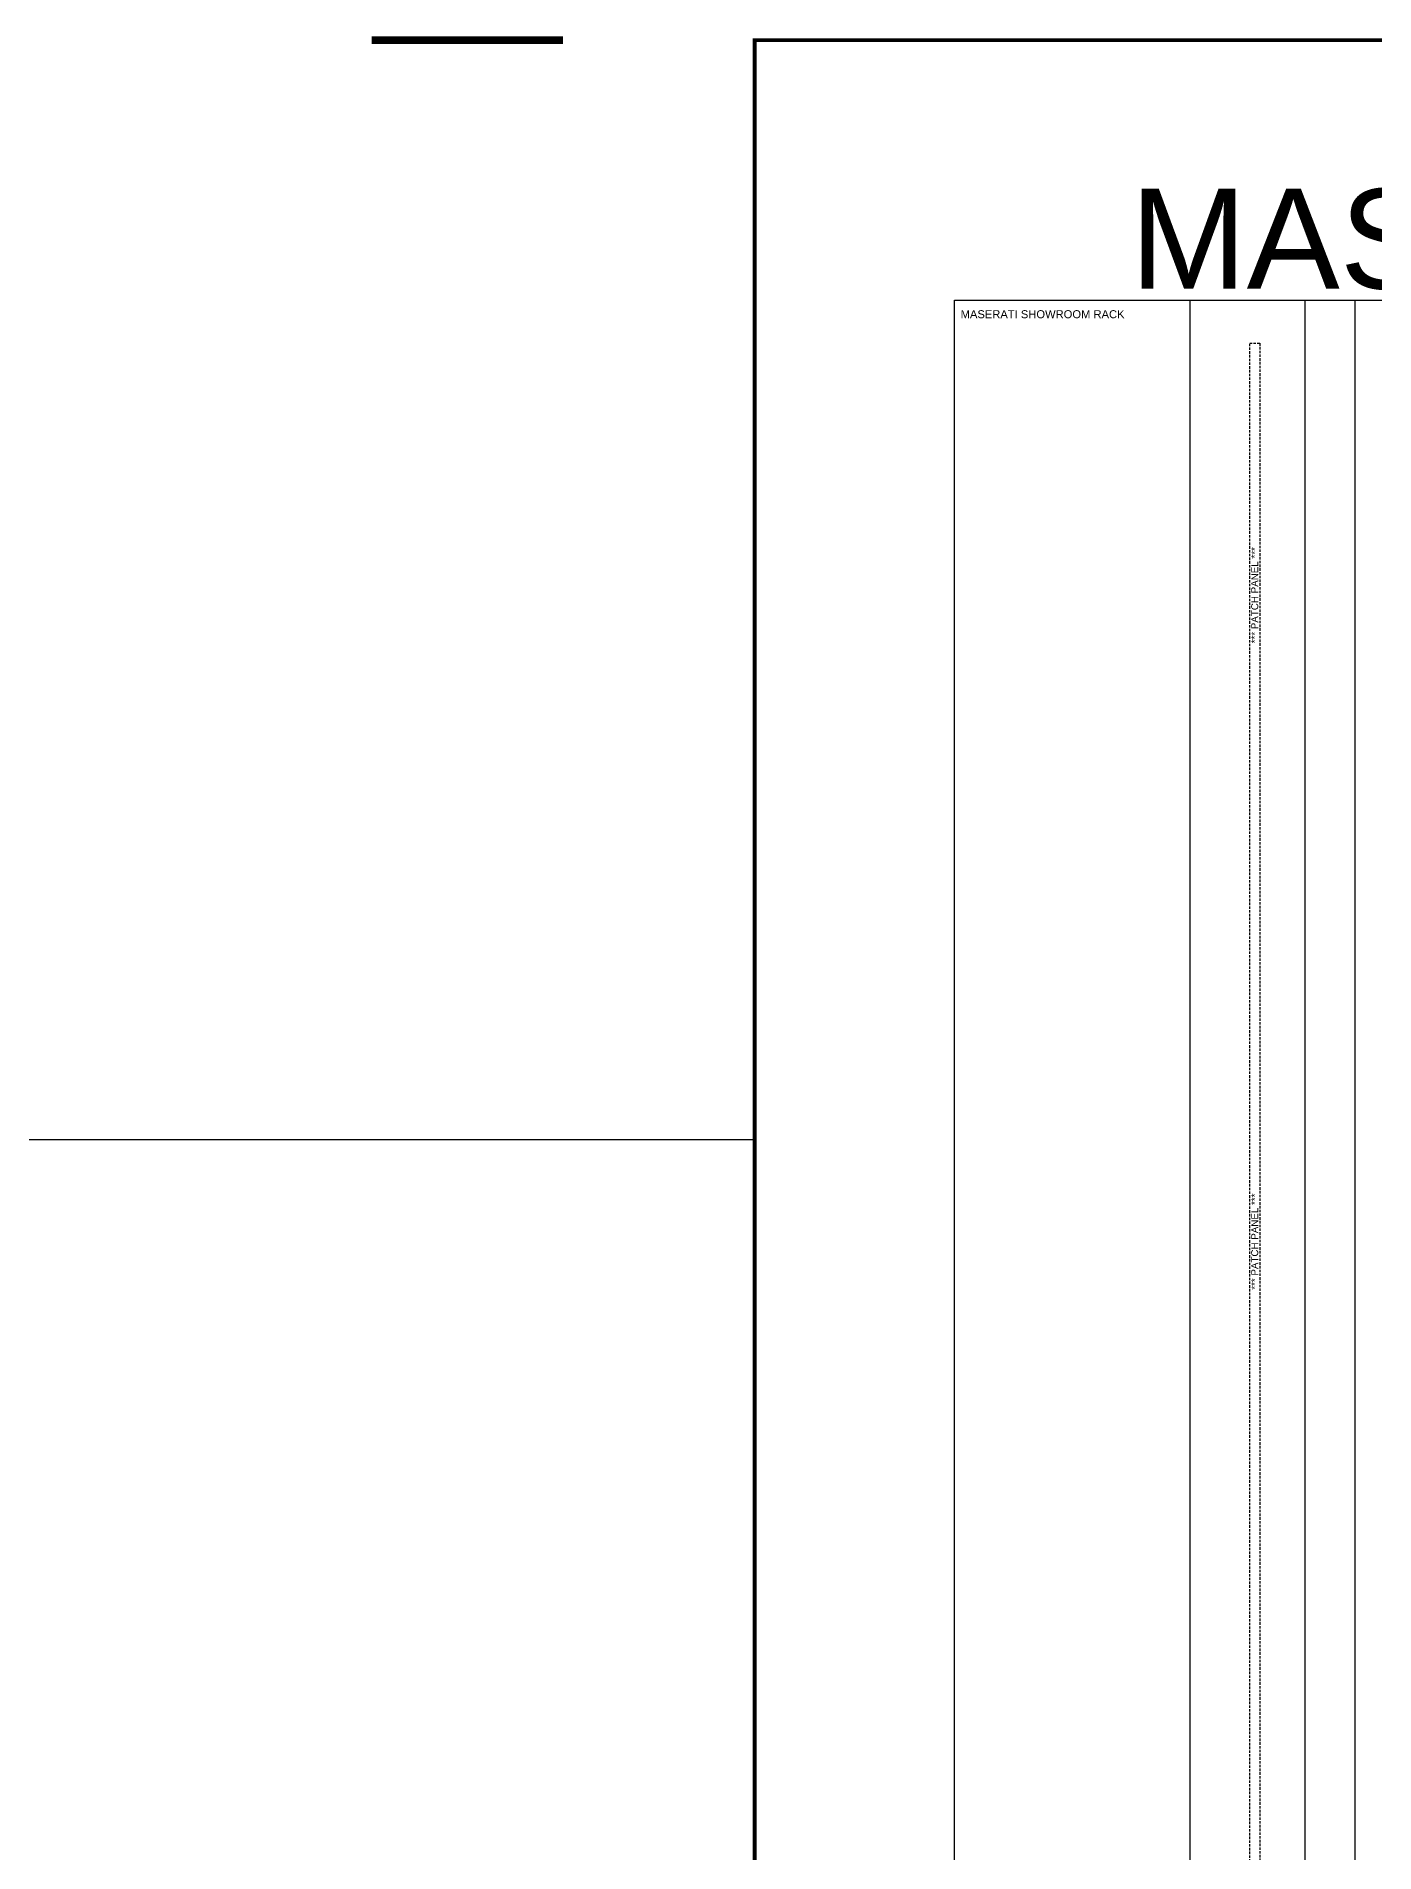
# Model space of a CAD drawing. Header units: millimetres. Extents: x -71336 to -35435, y -26189 to 22712.
# Drawn here: x -49104 to -48435, y -20617 to -19709 of the extents above; entities that cross this region are included whole.
import ezdxf
from ezdxf.enums import TextEntityAlignment as Align

# ---------------------------------------------------------------- set-up
doc = ezdxf.new("R2010")
doc.units = ezdxf.units.MM
doc.linetypes.add('DASHED2', pattern=[0.375, 0.25, -0.125])
for name, color, linetype, plot in [('SC - Guides', 211, 'Continuous', False), ('SC - Titlesheet - Model', 250, 'Continuous', False), ('SC - Xlines', 252, 'Continuous', False)]:
    doc.layers.add(name, color=color, linetype=linetype, plot=plot)
doc.layers.add('SC - Text', color=7, linetype='Continuous')
doc.styles.add('ARIAL', font='arial.ttf')
doc.styles.get("Standard").update_dxf_attribs({"font": 'arial.ttf', "height": 35})

# ---------------------------------------------------------------- blocks, each defined once
blk = doc.blocks.new('*U189')
at = {"layer": 'SC - Guides', "color": 5, "ltscale": 5, "const_width": 2}
blk.add_lwpolyline([(-415.5, 287), (-465.5, 287)], dxfattribs=at)
at = {"layer": 'SC - Titlesheet - Model', "color": 6, "ltscale": 5, "const_width": 1}
blk.add_lwpolyline([(-365.5, -287), (365.5, -287), (365.5, 287), (-365.5, 287)], close=True, dxfattribs=at)
at = {"layer": 'SC - Titlesheet - Model', "color": 5, "lineweight": 30, "ltscale": 5, "flags": 104}
blk.add_attdef('ADDITIONS', text='', height=5, dxfattribs=at).set_placement((-365.5, -312), align=Align.TOP_LEFT)
blk.add_attdef('CHANGES', text='', height=5, dxfattribs=at).set_placement((0, -312), align=Align.TOP_CENTER)
blk.add_attdef('OMISSIONS', text='', height=5, dxfattribs=at).set_placement((365.5, -312), align=Align.TOP_RIGHT)

msp = doc.modelspace()

# ---------------------------------------------------------------- linework, layer by layer
at = {"linetype": 'DASHED2', "ltscale": 5}
msp.add_lwpolyline([(-48497.654, -20758.194), (-48497.654, -19862.296), (-48492.654, -19862.296), (-48492.654, -20758.194)], close=True, dxfattribs=at)
at = {"ltscale": 5}
msp.add_lwpolyline([(-48745.154, -20260.478), (-57357.202, -20260.478)], dxfattribs=at)
at = {"layer": 'SC - Xlines', "ltscale": 5, "transparency": 33554687}
msp.add_lwpolyline([(-48645.154, -19840.818), (-47445.154, -19840.825), (-47445.154, -20779.725), (-48645.154, -20779.718)], close=True, dxfattribs=at)
at = {"layer": 'SC - Xlines', "ltscale": 5}
for points in [[(-48527.654, -19840.821), (-48527.654, -20779.719)], [(-48445.154, -19840.821), (-48445.154, -20779.719)]]:
    msp.add_lwpolyline(points, dxfattribs=at)
at = {"layer": 'SC - Xlines', "color": 250, "ltscale": 5}
msp.add_lwpolyline([(-48470.154, -19840.821), (-48470.154, -20779.719)], dxfattribs=at)

# ---------------------------------------------------------------- block references
at = {"xscale": 1.915184678522737, "yscale": 1.915184678522737, "zscale": 1.915184678522737}
msp.add_blockref('*U189', (-48045.154, -20260.478), dxfattribs=at)

# ---------------------------------------------------------------- texts
at = {"layer": 'SC - Text', "insert": (-48045.154, -19835.821), "char_height": 50, "attachment_point": 8, "style": 'ARIAL'}
msp.add_mtext('MASERATI SHOWROOM RACK', dxfattribs=at)
at = {"layer": 'SC - Text', "insert": (-48642.166, -19845.818), "char_height": 4, "width": 97.49642, "attachment_point": 1, "style": 'ARIAL'}
msp.add_mtext('MASERATI SHOWROOM RACK', dxfattribs=at)
at = {"layer": 'SC - Text', "char_height": 3.5, "width": 136.51602, "attachment_point": 1, "rotation": 90, "style": 'ARIAL'}
for insert in [(-48496.886, -20012.333), (-48496.886, -20335.439)]:
    msp.add_mtext('*** PATCH PANEL ***', dxfattribs=dict(at, insert=insert))

doc.saveas('drawing.dxf')
